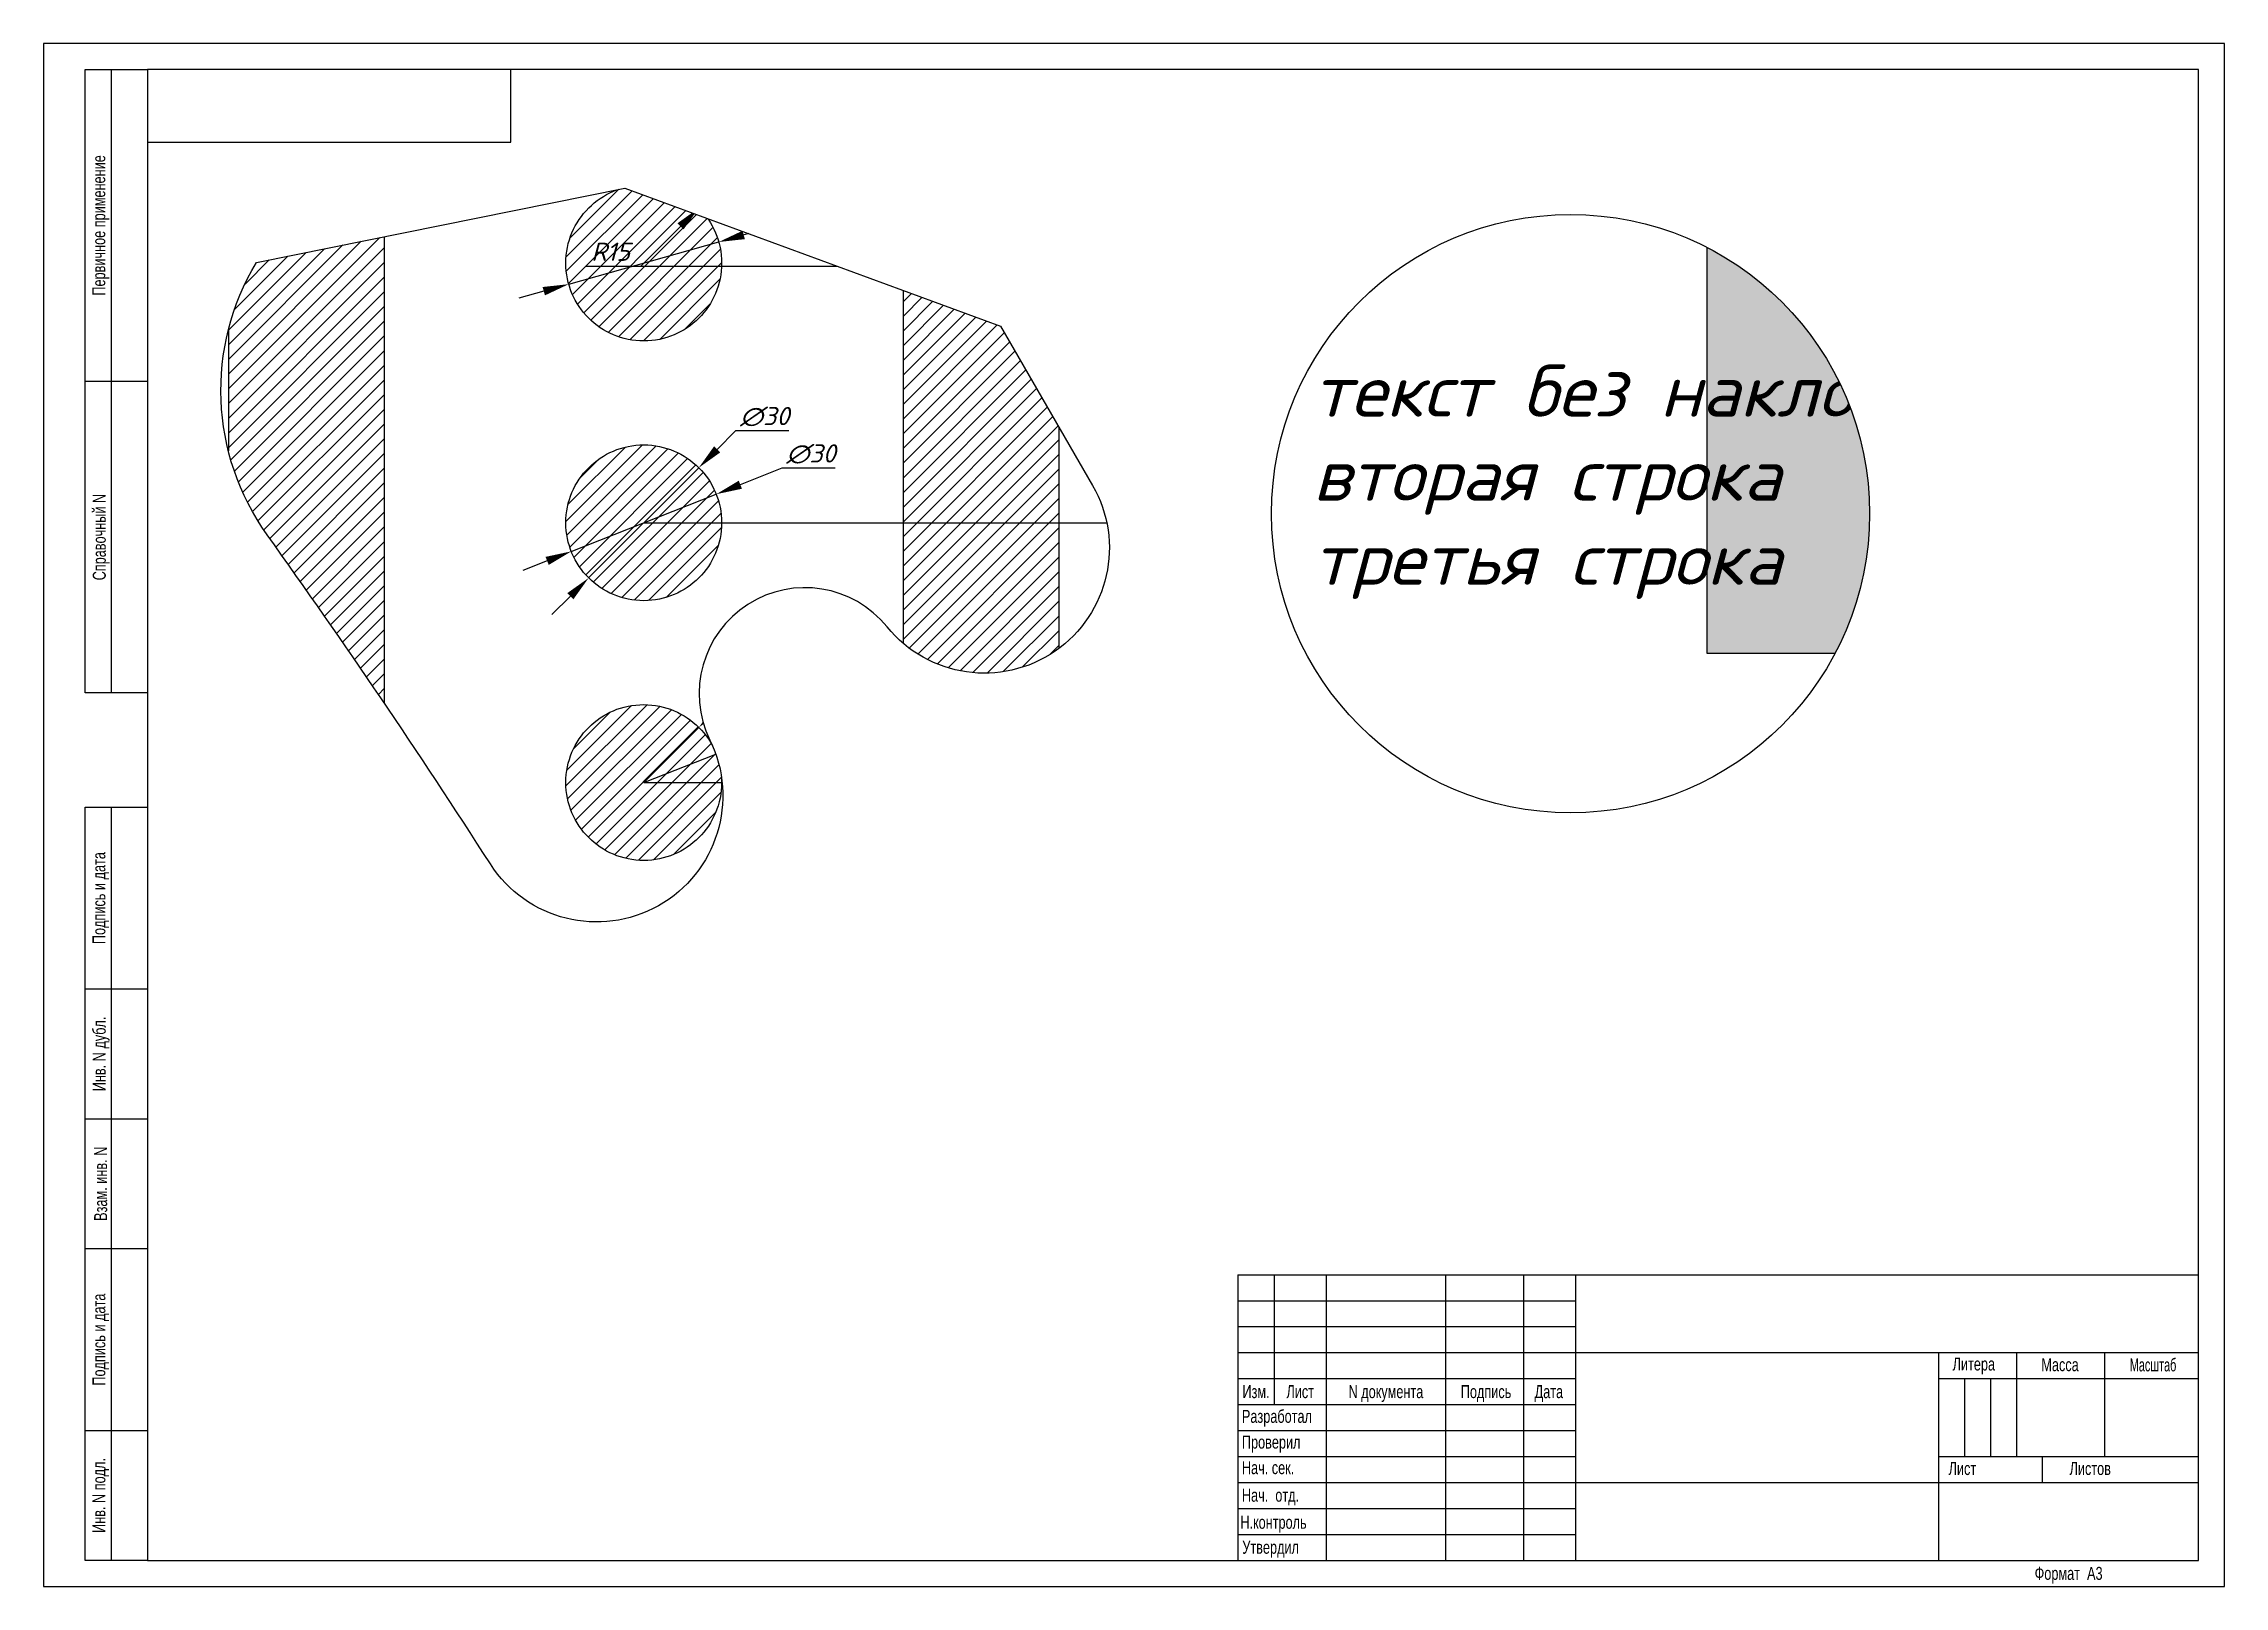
# Paper-space layout 'А3_лист1' of a CAD drawing. Header units: millimetres. Extents: x 0 to 420, y 0 to 297.
# The model-space entities are those that its viewports show. They can reach past a viewport. Long polylines and large blocks are cut down to what shows.
import ezdxf
from ezdxf.enums import TextEntityAlignment as Align

# ---------------------------------------------------------------- set-up
doc = ezdxf.new("R2010")
doc.units = ezdxf.units.MM
for name, color, linetype in [('Видовой', 5, 'Continuous'), ('Контур', 4, 'Continuous'), ('Надписи-текст', 1, 'Continuous'), ('Размеры', 3, 'Continuous'), ('Размеры Лист', 3, 'Continuous'), ('рамка', 6, 'Continuous'), ('Штрих', 1, 'Continuous')]:
    doc.layers.add(name, color=color, linetype=linetype)
doc.styles.add('my_style', font='romanc.shx', dxfattribs={"oblique": 15})
doc.styles.get("Standard").update_dxf_attribs({"font": 'arial.ttf'})
doc.dimstyles.new('my_size_style', dxfattribs={"dimtxt": 3.5, "dimasz": 5, "dimexe": 2, "dimexo": 0, "dimgap": 1, "dimtad": 1, "dimtoh": 1, "dimtxsty": 'my_style', "dimcen": 0, "dimadec": 0, "dimazin": 2, "dimtfac": 1, "dimtmove": 0, "dimatfit": 3, "dimfxl": 1, "dimtfillclr": 256, "dimarcsym": 2})
doc.dimstyles.new('my_size_style_annot', dxfattribs={"dimtxt": 3.5, "dimasz": 5, "dimexe": 2, "dimexo": 0, "dimgap": 1, "dimtad": 1, "dimtoh": 1, "dimtxsty": 'my_style', "dimcen": 0, "dimadec": 0, "dimazin": 2, "dimtfac": 1, "dimtmove": 0, "dimatfit": 3, "dimfxl": 1, "dimtfillclr": 256, "dimarcsym": 2})

# ---------------------------------------------------------------- blocks, each defined once
blk = doc.blocks.new('*D5')
at = {"layer": 'Defpoints', "color": 0, "transparency": 16777216}
for p in [(0, 220), (0, 0), (-10.11, 0)]:
    blk.add_point(p, dxfattribs=at)
at = {"layer": 'Размеры', "color": 0, "lineweight": -2, "transparency": 16777216}
for p, q in [((0, 220), (-12.11, 220)), ((0, 0), (-12.11, 0))]:
    blk.add_line(p, q, dxfattribs=at)
at = {"layer": 'Размеры', "color": 0, "linetype": 'Continuous', "lineweight": -2, "transparency": 16777216}
blk.add_line((-10.11, 215), (-10.11, 5), dxfattribs=at)
at = {"layer": 'Размеры', "color": 0, "transparency": 16777216}
for points in [[(-10.94, 215), (-9.28, 215), (-10.11, 220)], [(-10.94, 5), (-9.28, 5), (-10.11, 0)]]:
    blk.add_solid(points, dxfattribs=at)
at = {"layer": 'Размеры', "color": 0, "transparency": 16777216, "insert": (-12.86, 110), "char_height": 3.5, "attachment_point": 5, "rotation": 90, "style": 'my_style'}
blk.add_mtext('220', dxfattribs=at)
blk = doc.blocks.new('*D7')
at = {"layer": 'Defpoints', "color": 0, "transparency": 16777216}
for p in [(271.8, 172.68), (316.77, 149.01), (0, 0)]:
    blk.add_point(p, dxfattribs=at)
at = {"layer": 'Размеры', "color": 0, "lineweight": -2, "transparency": 16777216}
for p, q in [((281.8, 172.68), (254.53, 172.68)), ((291.8, 149.01), (281.8, 172.68)), ((316.77, 149.01), (291.8, 149.01))]:
    blk.add_line(p, q, dxfattribs=at)
at = {"layer": 'Размеры', "color": 0, "transparency": 16777216, "insert": (262.66, 175.77), "char_height": 3.5, "attachment_point": 5, "style": 'my_style'}
blk.add_mtext('149,01', dxfattribs=at)
blk = doc.blocks.new('*D28')
at = {"layer": 'Defpoints', "color": 0, "transparency": 16777216}
for p in [(90.61, 170.61), (80, 160)]:
    blk.add_point(p, dxfattribs=at)
at = {"layer": 'Размеры', "color": 0, "linetype": 'Continuous', "lineweight": -2, "transparency": 16777216}
for p, q in [((79.43, 159.43), (87.07, 167.07)), ((68.83, 159.43), (79.43, 159.43))]:
    blk.add_line(p, q, dxfattribs=at)
at = {"layer": 'Размеры', "color": 0, "transparency": 16777216}
blk.add_solid([(86.48, 167.66), (87.66, 166.48), (90.61, 170.61)], dxfattribs=at)
at = {"layer": 'Размеры', "color": 0, "transparency": 16777216, "insert": (73.63, 162.18), "char_height": 3.5, "attachment_point": 5, "style": 'my_style'}
blk.add_mtext('R15', dxfattribs=at)
blk = doc.blocks.new('*D24')
at = {"layer": 'Defpoints', "color": 0, "transparency": 16777216}
for p in [(90.61, 120.61), (69.39, 99.39)]:
    blk.add_point(p, dxfattribs=at)
at = {"layer": 'Размеры', "color": 0, "linetype": 'Continuous', "lineweight": -2, "transparency": 16777216}
for p, q in [((97.68, 127.68), (94.14, 124.14)), ((107.94, 127.68), (97.68, 127.68)), ((69.39, 99.39), (90.61, 120.61)), ((65.86, 95.86), (62.32, 92.32))]:
    blk.add_line(p, q, dxfattribs=at)
at = {"layer": 'Размеры', "color": 0, "transparency": 16777216}
for points in [[(93.55, 124.73), (94.73, 123.55), (90.61, 120.61)], [(65.27, 96.45), (66.45, 95.27), (69.39, 99.39)]]:
    blk.add_solid(points, dxfattribs=at)
at = {"layer": 'Размеры', "color": 0, "transparency": 16777216, "insert": (103.31, 130.43), "char_height": 3.5, "attachment_point": 5, "style": 'my_style'}
blk.add_mtext('∅30', dxfattribs=at)
blk = doc.blocks.new('*D25')
at = {"layer": 'Defpoints', "color": 0, "transparency": 16777216}
for p in [(90.61, 70.61), (80, 60)]:
    blk.add_point(p, dxfattribs=at)
at = {"layer": 'Размеры', "color": 0, "linetype": 'Continuous', "lineweight": -2, "transparency": 16777216}
for p, q in [((97.68, 77.68), (94.14, 74.14)), ((108.28, 77.68), (97.68, 77.68)), ((80, 60), (90.61, 70.61))]:
    blk.add_line(p, q, dxfattribs=at)
at = {"layer": 'Размеры', "color": 0, "transparency": 16777216}
blk.add_solid([(93.55, 74.73), (94.73, 73.55), (90.61, 70.61)], dxfattribs=at)
at = {"layer": 'Размеры', "color": 0, "transparency": 16777216, "insert": (103.48, 80.43), "char_height": 3.5, "attachment_point": 5, "style": 'my_style'}
blk.add_mtext('R15', dxfattribs=at)
blk = doc.blocks.new('*D11')
at = {"layer": 'Defpoints', "color": 0, "transparency": 16777216}
for p in [(160, 220), (79.43, 159.43), (178.42, 159.43)]:
    blk.add_point(p, dxfattribs=at)
at = {"layer": 'Размеры', "color": 0, "lineweight": -2, "transparency": 16777216}
for p, q in [((160, 220), (180.42, 220)), ((79.43, 159.43), (180.42, 159.43))]:
    blk.add_line(p, q, dxfattribs=at)
at = {"layer": 'Размеры', "color": 0, "linetype": 'Continuous', "lineweight": -2, "transparency": 16777216}
blk.add_line((178.42, 215), (178.42, 164.43), dxfattribs=at)
at = {"layer": 'Размеры', "color": 0, "transparency": 16777216}
for points in [[(177.58, 215), (179.25, 215), (178.42, 220)], [(177.58, 164.43), (179.25, 164.43), (178.42, 159.43)]]:
    blk.add_solid(points, dxfattribs=at)
at = {"layer": 'Размеры', "color": 0, "transparency": 16777216, "insert": (175.33, 189.72), "char_height": 3.5, "attachment_point": 5, "rotation": 90, "style": 'my_style'}
blk.add_mtext('60,57', dxfattribs=at)
blk = doc.blocks.new('*D12')
at = {"layer": 'Defpoints', "color": 0, "transparency": 16777216}
for p in [(160, 220), (80, 110), (188.42, 110)]:
    blk.add_point(p, dxfattribs=at)
at = {"layer": 'Размеры', "color": 0, "lineweight": -2, "transparency": 16777216}
for p, q in [((160, 220), (190.42, 220)), ((80, 110), (190.42, 110))]:
    blk.add_line(p, q, dxfattribs=at)
at = {"layer": 'Размеры', "color": 0, "linetype": 'Continuous', "lineweight": -2, "transparency": 16777216}
blk.add_line((188.42, 215), (188.42, 115), dxfattribs=at)
at = {"layer": 'Размеры', "color": 0, "transparency": 16777216}
for points in [[(187.58, 215), (189.25, 215), (188.42, 220)], [(187.58, 115), (189.25, 115), (188.42, 110)]]:
    blk.add_solid(points, dxfattribs=at)
at = {"layer": 'Размеры', "color": 0, "transparency": 16777216, "insert": (185.67, 165), "char_height": 3.5, "attachment_point": 5, "rotation": 90, "style": 'my_style'}
blk.add_mtext('110', dxfattribs=at)
blk = doc.blocks.new('*D13')
at = {"layer": 'Defpoints', "color": 0, "transparency": 16777216}
for p in [(160, 220), (80, 60), (198.42, 60)]:
    blk.add_point(p, dxfattribs=at)
at = {"layer": 'Размеры', "color": 0, "lineweight": -2, "transparency": 16777216}
for p, q in [((160, 220), (200.42, 220)), ((80, 60), (200.42, 60))]:
    blk.add_line(p, q, dxfattribs=at)
at = {"layer": 'Размеры', "color": 0, "linetype": 'Continuous', "lineweight": -2, "transparency": 16777216}
blk.add_line((198.42, 215), (198.42, 65), dxfattribs=at)
at = {"layer": 'Размеры', "color": 0, "transparency": 16777216}
for points in [[(197.58, 215), (199.25, 215), (198.42, 220)], [(197.58, 65), (199.25, 65), (198.42, 60)]]:
    blk.add_solid(points, dxfattribs=at)
at = {"layer": 'Размеры', "color": 0, "transparency": 16777216, "insert": (195.67, 140), "char_height": 3.5, "attachment_point": 5, "rotation": 90, "style": 'my_style'}
blk.add_mtext('160', dxfattribs=at)
blk = doc.blocks.new('*D14')
at = {"layer": 'Defpoints', "color": 0, "transparency": 16777216}
for p in [(160, 220), (130, 30), (208.42, 30)]:
    blk.add_point(p, dxfattribs=at)
at = {"layer": 'Размеры', "color": 0, "lineweight": -2, "transparency": 16777216}
for p, q in [((160, 220), (210.42, 220)), ((130, 30), (210.42, 30))]:
    blk.add_line(p, q, dxfattribs=at)
at = {"layer": 'Размеры', "color": 0, "linetype": 'Continuous', "lineweight": -2, "transparency": 16777216}
blk.add_line((208.42, 215), (208.42, 35), dxfattribs=at)
at = {"layer": 'Размеры', "color": 0, "transparency": 16777216}
for points in [[(207.58, 215), (209.25, 215), (208.42, 220)], [(207.58, 35), (209.25, 35), (208.42, 30)]]:
    blk.add_solid(points, dxfattribs=at)
at = {"layer": 'Размеры', "color": 0, "transparency": 16777216, "insert": (205.67, 125), "char_height": 3.5, "attachment_point": 5, "rotation": 90, "style": 'my_style'}
blk.add_mtext('190', dxfattribs=at)
blk = doc.blocks.new('*D29')
at = {"layer": 'Defpoints', "color": 0, "transparency": 16777216}
for p in [(94.44, 164.06), (65.56, 155.94)]:
    blk.add_point(p, dxfattribs=at)
at = {"layer": 'Размеры Лист', "color": 0, "linetype": 'Continuous', "lineweight": -2, "transparency": 16777216}
for p, q in [((65.56, 155.94), (94.44, 164.06)), ((106.6, 167.48), (99.25, 165.41)), ((116.86, 167.48), (106.6, 167.48)), ((60.75, 154.59), (55.93, 153.23))]:
    blk.add_line(p, q, dxfattribs=at)
at = {"layer": 'Размеры Лист', "color": 0, "transparency": 16777216}
for points in [[(99.03, 166.22), (99.48, 164.61), (94.44, 164.06)], [(60.52, 155.39), (60.97, 153.78), (65.56, 155.94)]]:
    blk.add_solid(points, dxfattribs=at)
at = {"layer": 'Размеры Лист', "color": 0, "transparency": 16777216, "insert": (112.23, 170.23), "char_height": 3.5, "attachment_point": 5, "style": 'my_style'}
blk.add_mtext('∅30', dxfattribs=at)
blk = doc.blocks.new('*D34')
at = {"layer": 'Defpoints', "color": 0, "transparency": 16777216}
for p in [(93.95, 115.5), (66.05, 104.5)]:
    blk.add_point(p, dxfattribs=at)
at = {"layer": 'Размеры Лист', "color": 0, "linetype": 'Continuous', "lineweight": -2, "transparency": 16777216}
for p, q in [((106.6, 120.49), (98.6, 117.34)), ((116.86, 120.49), (106.6, 120.49)), ((66.05, 104.5), (93.95, 115.5)), ((61.4, 102.66), (56.74, 100.83))]:
    blk.add_line(p, q, dxfattribs=at)
at = {"layer": 'Размеры Лист', "color": 0, "transparency": 16777216}
for points in [[(98.3, 118.11), (98.91, 116.56), (93.95, 115.5)], [(61.09, 103.44), (61.7, 101.89), (66.05, 104.5)]]:
    blk.add_solid(points, dxfattribs=at)
at = {"layer": 'Размеры Лист', "color": 0, "transparency": 16777216, "insert": (112.23, 123.24), "char_height": 3.5, "attachment_point": 5, "style": 'my_style'}
blk.add_mtext('∅30', dxfattribs=at)
blk = doc.blocks.new('*D35')
at = {"layer": 'Defpoints', "color": 0, "transparency": 16777216}
for p in [(93.95, 65.52), (80, 60)]:
    blk.add_point(p, dxfattribs=at)
at = {"layer": 'Размеры Лист', "color": 0, "linetype": 'Continuous', "lineweight": -2, "transparency": 16777216}
for p, q in [((114.14, 73.51), (98.6, 67.36)), ((124.75, 73.51), (114.14, 73.51)), ((80, 60), (93.95, 65.52))]:
    blk.add_line(p, q, dxfattribs=at)
at = {"layer": 'Размеры Лист', "color": 0, "transparency": 16777216}
blk.add_solid([(98.29, 68.13), (98.9, 66.58), (93.95, 65.52)], dxfattribs=at)
at = {"layer": 'Размеры Лист', "color": 0, "transparency": 16777216, "insert": (119.95, 76.26), "char_height": 3.5, "attachment_point": 5, "style": 'my_style'}
blk.add_mtext('R15', dxfattribs=at)

msp = doc.modelspace()

# ---------------------------------------------------------------- hatches: boundary and pattern name
at = {"layer": 'Штрих'}
h = msp.add_hatch(dxfattribs=at)
h.set_pattern_fill('_USER', color=256, scale=2, angle=45, style=0, pattern_type=0)
h.set_pattern_definition([(45, (0, 0), (-1.414214, 1.414214), [])])
edge = h.paths.add_edge_path(flags=0)
edge.add_arc((80, 160), 15, 0, 360)
edge = h.paths.add_edge_path(flags=0)
edge.add_arc((80, 110), 15, 0, 360)
edge = h.paths.add_edge_path(flags=0)
edge.add_arc((80, 60), 15, 0, 360)
h.paths.add_polyline_path([(30, 30), (130, 30), (130, 190), (30, 190)], flags=16)
h.paths.add_polyline_path([(0, 0), (160, 0), (160, 220), (0, 220)])
h = msp.add_hatch(color=256, dxfattribs=at)
h.set_gradient(color1=(0, 0, 255), color2=(255, 255, 0), tint=0.46, name='CYLINDER')
h.paths.add_polyline_path([(995.788, 22.778), (1194.028, 22.778), (1194.028, 221.017), (995.788, 221.017)])

# ---------------------------------------------------------------- linework, layer by layer
at = {"layer": 'Контур'}
for points in [[(0, 0), (160, 0), (160, 220), (0, 220)], [(995.788, 221.017), (1194.028, 221.017), (1194.028, 22.778), (995.788, 22.778)], [(30, 30), (130, 30), (130, 190), (30, 190)]]:
    msp.add_lwpolyline(points, close=True, dxfattribs=at)
for centre in [(80, 160), (80, 110), (80, 60)]:
    msp.add_circle(centre, 15, dxfattribs=at)

# ---------------------------------------------------------------- texts
at = {"layer": 'Надписи-текст', "style": 'my_style', "oblique": 15}
for s, p in [('текст без наклона', (919.853, 68.382)), ('вторая строка', (919.853, 52.192)), ('третья строка', (919.853, 36.001))]:
    msp.add_text(s, height=10, dxfattribs=at).set_placement(p)

# ---------------------------------------------------------------- dimensions: what is measured, and where the dimension line sits
at = {"layer": 'Размеры'}
for base, p1, p2, picture, middle in [((-10.109, 0), (0, 220), (0, 0), '*D5', (-12.859, 110)), ((178.417, 159.433), (160, 220), (79.433, 159.433), '*D11', (175.333, 189.716)), ((188.417, 110), (160, 220), (80, 110), '*D12', (185.667, 165)), ((198.417, 60), (160, 220), (80, 60), '*D13', (195.667, 140)), ((208.417, 30), (160, 220), (130, 30), '*D14', (205.667, 125))]:
    dim = msp.add_linear_dim(base=base, p1=p1, p2=p2, angle=90, dimstyle='my_size_style', dxfattribs=at)
    dim.commit()
    dim.dimension.update_dxf_attribs({"geometry": picture, "text_midpoint": middle})
dim = msp.add_ordinate_dim(feature_location=(316.767, 149.013), offset=(-44.97, 23.671), dtype=0, origin=(0, 0), dimstyle='my_size_style', dxfattribs=at)
dim.commit()
dim.dimension.update_dxf_attribs({"geometry": '*D7', "text_midpoint": (262.661, 175.768)})
dim = msp.add_radius_dim(center=(80, 160), mpoint=(90.607, 170.607), dimstyle='my_size_style_annot', dxfattribs=at)
dim.commit()
dim.dimension.update_dxf_attribs({"geometry": '*D28', "text_midpoint": (73.63, 159.433), "dimtype": 164})
dim = msp.add_diameter_dim_2p(p1=(69.393, 99.393), p2=(90.607, 120.607), dimstyle='my_size_style_annot', dxfattribs=at)
dim.commit()
dim.dimension.update_dxf_attribs({"geometry": '*D24', "text_midpoint": (103.307, 130.428)})
dim = msp.add_radius_dim(center=(80, 60), mpoint=(90.607, 70.607), dimstyle='my_size_style_annot', dxfattribs=at)
dim.commit()
dim.dimension.update_dxf_attribs({"geometry": '*D25', "text_midpoint": (103.48, 80.428)})
at = {"layer": 'Размеры Лист'}
dim = msp.add_diameter_dim_2p(p1=(65.56, 155.94), p2=(94.44, 164.06), dimstyle='my_size_style', dxfattribs=at)
dim.commit()
dim.dimension.update_dxf_attribs({"geometry": '*D29', "text_midpoint": (112.227, 167.479), "dimtype": 163})
dim = msp.add_diameter_dim_2p(p1=(66.046, 104.496), p2=(93.954, 115.504), dimstyle='my_size_style', override={"dimscale": 0, "dimtxt": 7, "dimasz": 10, "dimexe": 4, "dimexo": 0, "dimgap": 2, "dimcen": 0}, dxfattribs=at)
dim.commit()
dim.dimension.update_dxf_attribs({"geometry": '*D34', "text_midpoint": (112.227, 120.492), "dimtype": 163})
dim = msp.add_radius_dim(center=(80, 60), mpoint=(93.948, 65.517), dimstyle='my_size_style', override={"dimscale": 0, "dimtxt": 7, "dimasz": 10, "dimexe": 4, "dimexo": 0, "dimgap": 2, "dimcen": 0}, dxfattribs=at)
dim.commit()
dim.dimension.update_dxf_attribs({"geometry": '*D35', "text_midpoint": (119.945, 73.506), "dimtype": 164})

psp = doc.layouts.new('А3_лист1')

# ---------------------------------------------------------------- linework, layer by layer
at = {"layer": 'Видовой'}
psp.add_lwpolyline([(41.01, 254.88), (111.96, 269.19), (184.27, 242.62), (202.01, 211.96, -0.924415), (162.44, 184.72, 0.892998), (128.33, 162.92, -0.944022), (86.04, 139.08, 0.012611), (43.06, 202.43, -0.299672), (41.01, 254.88)], format="xyb", close=True, dxfattribs=at)
psp.add_circle((294.08, 206.51), 57.6, dxfattribs=at)
at = {"layer": 'рамка', "color": 4, "linetype": 'Continuous'}
for p, q in [((420, 297), (0, 297)), ((0, 297), (0, 0)), ((420, 0), (420, 297)), ((0, 0), (420, 0))]:
    psp.add_line(p, q, dxfattribs=at)
at = {"layer": 'рамка', "color": 5, "linetype": 'Continuous'}
for p, q in [((8, 172), (8, 292)), ((8, 292), (20, 292)), ((13, 292), (13, 172)), ((415, 292), (20, 292)), ((20, 292), (20, 5)), ((90, 278), (90, 292)), ((415, 5), (415, 292)), ((20, 278), (90, 278)), ((8, 232), (20, 232)), ((20, 172), (8, 172)), ((8, 5), (8, 150)), ((8, 150), (20, 150)), ((13, 150), (13, 5)), ((20, 115), (8, 115)), ((8, 90), (20, 90)), ((20, 65), (8, 65)), ((230, 60), (415, 60)), ((230, 60), (230, 5)), ((237, 60), (237, 35)), ((247, 60), (247, 5)), ((270, 60), (270, 5)), ((285, 60), (285, 5)), ((295, 60), (295, 5)), ((295, 45), (415, 45)), ((365, 5), (365, 45)), ((365, 4.92), (365, 44.92)), ((380, 25), (380, 44.92)), ((397, 25), (397, 44.92)), ((230, 40), (295, 40)), ((365, 40), (415, 40)), ((230, 35), (295, 35)), ((8, 30), (20, 30)), ((365, 25), (415, 25)), ((385, 20), (385, 25)), ((295, 20), (415, 20)), ((20, 5), (8, 5)), ((20, 5), (415, 5))]:
    psp.add_line(p, q, dxfattribs=at)
at = {"layer": 'рамка', "color": 3, "linetype": 'Continuous'}
for p, q in [((230, 55), (295, 55)), ((230, 50), (295, 50)), ((230, 45), (295, 45)), ((370, 25), (370, 39.92)), ((375, 25), (375, 39.92)), ((230, 30), (295, 30)), ((230, 25), (295, 25)), ((230, 20), (295, 20)), ((230, 15), (295, 15)), ((230, 10), (295, 10))]:
    psp.add_line(p, q, dxfattribs=at)

# ---------------------------------------------------------------- texts
at = {"layer": 'рамка', "color": 3, "linetype": 'Continuous', "width": 0.7}
for s, p in [('Первичное применение', (11, 262)), ('Справочный N', (11, 202)), ('Подпись и дата', (11, 132.5)), ('Инв. N дубл.', (11, 102.5)), ('Взам. инв. N', (11, 77.5)), ('Подпись и дата', (11, 47.5)), ('Инв. N подл.', (11, 17.5))]:
    psp.add_text(s, height=2.5, rotation=90, dxfattribs=at).set_placement(p, align=Align.MIDDLE)
at = {"layer": 'рамка', "color": 3, "linetype": 'Continuous'}
for s, width, p in [('Литера', 0.7, (367.66, 41.56)), ('Масса', 0.7, (384.75, 41.42)), ('Масштаб', 0.6, (401.78, 41.39)), ('Разработал', 0.7, (230.78, 31.48)), ('Проверил', 0.7, (230.78, 26.52)), ('Нач. сек.', 0.7, (230.78, 21.6)), ('Лист', 0.7, (366.89, 21.44)), ('Листов', 0.7, (390.18, 21.44)), ('Нач.  отд.', 0.7, (230.78, 16.3)), ('Н.контроль', 0.7, (230.49, 11.09)), ('Утвердил', 0.7, (230.86, 6.28))]:
    psp.add_text(s, height=2.5, dxfattribs=dict(at, width=width)).set_placement(p)
at = {"layer": 'рамка', "color": 3, "linetype": 'Continuous', "width": 0.7}
for s, p in [('Изм.', (233.5, 37.49)), ('Лист', (242.01, 37.49)), ('N документа', (258.52, 37.49)), ('Подпись', (277.8, 37.49)), ('Дата', (289.9, 37.49)), ('Формат  A3', (390, 2.5))]:
    psp.add_text(s, height=2.5, dxfattribs=at).set_placement(p, align=Align.MIDDLE_CENTER)

# ---------------------------------------------------------------- viewports
at = {"layer": 'Видовой'}
vp = psp.add_viewport(center=(119.69, 198.54), size=(171.11, 141.2876), view_center_point=(84.108, 103.787), view_height=141.28765, dxfattribs=at)
vp.dxf.flags = 0x10000  # cut along an outline
vp.dxf.clipping_boundary_handle = psp.add_lwpolyline([(41.01, 254.88), (111.96, 269.19), (184.27, 242.62), (202.01, 211.96, -0.924415), (162.44, 184.72, 0.892998), (128.33, 162.92, -0.944022), (86.04, 139.08, 0.012611), (43.06, 202.43, -0.299672), (41.01, 254.88)], format="xyb", close=True, dxfattribs={"invisible": 1}).dxf.handle
vp = psp.add_viewport(center=(294.08, 206.51), size=(115.2, 115.199), view_center_point=(969.504, 49.693), view_height=115.1989, status=3, dxfattribs=at)
vp.dxf.flags = 0x10000  # cut along an outline
vp.dxf.clipping_boundary_handle = psp.add_lwpolyline([(236.48, 206.51, 1), (351.68, 206.51, 1)], format="xyb", close=True, dxfattribs={"invisible": 1}).dxf.handle

doc.saveas('drawing.dxf')
